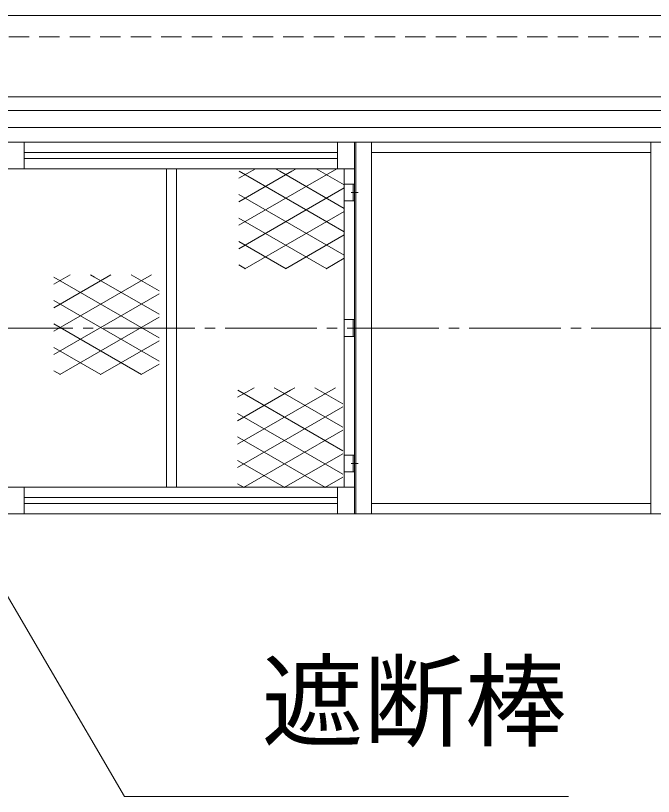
# Model space of a CAD drawing. Units: millimetres, scale not verified. Extents: x -12638 to 12166, y -17544 to 17543.
# Drawn here: x -5433 to -3550, y 12712 to 15017 of the extents above; entities that cross this region are included whole.
import ezdxf
from ezdxf.enums import TextEntityAlignment as Align

# ---------------------------------------------------------------- set-up
doc = ezdxf.new("R2010")
doc.units = ezdxf.units.MM
doc.header["$LTSCALE"] = 30
doc.linetypes.add('CHAIN2', pattern=[12, 9, -1, 1, -1])
doc.linetypes.add('DASHED2', pattern=[3, 2, -1])
for name, color, linetype, lineweight in [('0-2_10 常用実線', 3, 'Continuous', 18), ('0-3_12 常用一点鎖線', 3, 'CHAIN2', 18), ('0-8_41 強調破線', 1, 'DASHED2', 18), ('0-A_30 補完実線', 6, 'Continuous', 18), ('0-F_05 寸法', 7, 'Continuous', 18)]:
    doc.layers.add(name, color=color, linetype=linetype, lineweight=lineweight)
doc.styles.add('ＭＳ ゴシック', font='')
doc.styles.get('ＭＳ ゴシック').set_extended_font_data('MS Gothic')

msp = doc.modelspace()

# ---------------------------------------------------------------- linework, layer by layer
at = {"layer": '0-2_10 常用実線'}
for p, q in [((-6657.6, 14736.56), (-407.6, 14736.56)), ((-6432.6, 14642.56), (-4432.6, 14642.56)), ((-5407.6, 14564.56), (-5407.6, 14642.56)), ((-4482.6, 14642.56), (-4482.6, 14564.56)), ((-4432.6, 14642.56), (-4432.6, 13546.56)), ((-4432.6, 14642.56), (-2632.6, 14642.56)), ((-4428.6, 14642.56), (-4428.6, 13546.56)), ((-4382.6, 13546.56), (-4382.6, 14642.56)), ((-3557.6, 14642.56), (-3557.6, 13546.56)), ((-4482.6, 14612.56), (-5407.6, 14612.56)), ((-3557.6, 14612.56), (-4382.6, 14612.56)), ((-4482.6, 14594.56), (-5407.6, 14594.56)), ((-4432.6, 14564.56), (-6543.6, 14564.56)), ((-4987.6, 14564.56), (-4987.6, 13624.56)), ((-4957.6, 13624.56), (-4957.6, 14564.56)), ((-4484.74, 14564.56), (-4773.3, 14397.95)), ((-4724.74, 14564.56), (-4773.3, 14536.52)), ((-4545.14, 14564.56), (-4462.6, 14516.9)), ((-4462.6, 14564.56), (-4462.6, 13624.56)), ((-4462.6, 14378.34), (-4773.02, 14557.56)), ((-4462.6, 14519.56), (-4432.6, 14519.56)), ((-4436.6, 14519.56), (-4436.6, 14469.56)), ((-4462.6, 14508.06), (-4773.3, 14328.67)), ((-4462.6, 14309.05), (-4773.3, 14488.44)), ((-4432.6, 14469.56), (-4462.6, 14469.56)), ((-4462.6, 14438.77), (-4755.7, 14269.56)), ((-4514.19, 14269.56), (-4773.3, 14419.16)), ((-4462.6, 14369.49), (-4635.7, 14269.56)), ((-4634.19, 14269.56), (-4773.3, 14349.87)), ((-4462.6, 14300.21), (-4515.7, 14269.56)), ((-4754.19, 14269.56), (-4773.3, 14280.59)), ((-5031.15, 14251.87), (-5319.71, 14085.27)), ((-5271.15, 14251.87), (-5319.71, 14223.83)), ((-5009.01, 14065.65), (-5319.42, 14244.87)), ((-5091.55, 14251.87), (-5009.01, 14204.22)), ((-5009.01, 14195.37), (-5319.71, 14015.99)), ((-5009.01, 13996.37), (-5319.71, 14175.75)), ((-5060.59, 13956.87), (-5319.71, 14106.47)), ((-5009.01, 14126.09), (-5302.1, 13956.87)), ((-4462.6, 14119.56), (-4432.6, 14119.56)), ((-4436.6, 14119.56), (-4436.6, 14069.56)), ((-4432.6, 14069.56), (-4462.6, 14069.56)), ((-5180.59, 13956.87), (-5319.71, 14037.19)), ((-5009.01, 14056.81), (-5182.1, 13956.87)), ((-5300.59, 13956.87), (-5319.71, 13967.91)), ((-5009.01, 13987.52), (-5062.1, 13956.87)), ((-4488.75, 13918.34), (-4777.31, 13751.74)), ((-4728.75, 13918.34), (-4777.31, 13890.3)), ((-4466.61, 13732.12), (-4777.03, 13911.34)), ((-4549.15, 13918.34), (-4466.61, 13870.69)), ((-4466.61, 13861.84), (-4777.31, 13682.46)), ((-4466.61, 13662.84), (-4777.31, 13842.22)), ((-4466.61, 13792.56), (-4759.71, 13623.34)), ((-4518.2, 13623.34), (-4777.31, 13772.94)), ((-4466.61, 13723.28), (-4639.71, 13623.34)), ((-4462.6, 13719.56), (-4432.6, 13719.56)), ((-4436.6, 13719.56), (-4436.6, 13669.56)), ((-4638.2, 13623.34), (-4777.31, 13703.66)), ((-4462.6, 13669.56), (-4432.6, 13669.56)), ((-4466.61, 13653.99), (-4519.71, 13623.34)), ((-5407.6, 13546.56), (-5407.6, 13624.56)), ((-4758.2, 13623.34), (-4777.31, 13634.38)), ((-4482.6, 13624.56), (-4482.6, 13546.56)), ((-5407.6, 13594.56), (-4482.6, 13594.56)), ((-5407.6, 13576.56), (-4482.6, 13576.56)), ((-3557.6, 13576.56), (-4382.6, 13576.56)), ((-6432.6, 13546.56), (-4432.6, 13546.56)), ((-2632.6, 13546.56), (-4432.6, 13546.56))]:
    msp.add_line(p, q, dxfattribs=at)
for points in [[(-6657.6, 14736.56), (-6657.6, 14686.56), (-407.6, 14686.56)], [(-4604.74, 14564.56), (-4616.87, 14557.56), (-4773.3, 14467.24)], [(-4665.14, 14564.56), (-4653.02, 14557.56), (-4462.6, 14447.62)], [(-5151.15, 14251.87), (-5163.27, 14244.87), (-5319.71, 14154.55)], [(-5211.55, 14251.87), (-5199.42, 14244.87), (-5009.01, 14134.93)], [(-4608.75, 13918.34), (-4620.88, 13911.34), (-4777.31, 13821.02)], [(-4669.15, 13918.34), (-4657.03, 13911.34), (-4466.61, 13801.4)], [(-6577.6, 13594.56), (-6543.6, 13624.56), (-4987.6, 13624.56), (-4432.6, 13624.56)]]:
    msp.add_lwpolyline(points, dxfattribs=at)
at = {"layer": '0-3_12 常用一点鎖線'}
for p, q in [((-4441.94, 14494.56), (-4421.38, 14494.56)), ((136.4, 14094.56), (-7201.6, 14094.56)), ((-4441.94, 13694.56), (-4421.38, 13694.56))]:
    msp.add_line(p, q, dxfattribs=at)
at = {"layer": '0-8_41 強調破線'}
msp.add_line((-6532.6, 14954.06), (-532.6, 14954.06), dxfattribs=at)
at = {"layer": '0-A_30 補完実線'}
for p, q in [((-6532.6, 15016.56), (-532.61, 15016.56)), ((-6532.6, 14776.56), (-532.61, 14776.56))]:
    msp.add_line(p, q, dxfattribs=at)
at = {"layer": '0-F_05 寸法'}
msp.add_lwpolyline([(-5551.43, 13463.45), (-5111.33, 12712.13), (-3800.72, 12712.13)], dxfattribs=at)

# ---------------------------------------------------------------- texts
at = {"layer": '0-F_05 寸法', "style": 'ＭＳ ゴシック'}
msp.add_text('遮断棒', height=219.9, dxfattribs=at).set_placement((-4706.33, 12817.13), align=Align.BOTTOM_LEFT)

doc.saveas('drawing.dxf')
